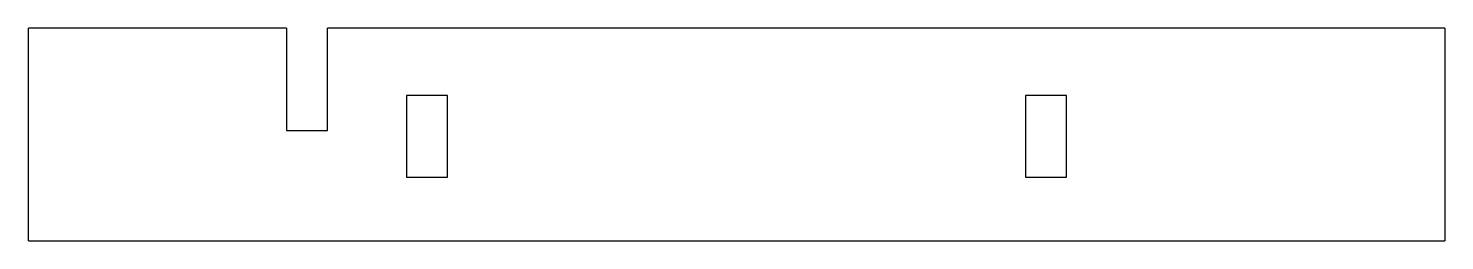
# Model space of a CAD drawing. Header units: millimetres. Extents: x 746 to 953, y -636 to -605.
import ezdxf

# ---------------------------------------------------------------- set-up
doc = ezdxf.new("R2010")
doc.units = ezdxf.units.MM

msp = doc.modelspace()

# ---------------------------------------------------------------- linework, layer by layer
at = {"linetype": 'Continuous', "extrusion": (-1.22465e-16, -1.83697e-16, -1)}
for p, q in [((745.57, -636.48, -39.94), (745.57, -605.29, -39.94)), ((783.38, -605.29, -39.94), (745.57, -605.29, -39.94)), ((783.38, -605.29, -39.94), (783.38, -620.29, -39.94)), ((789.38, -620.29, -39.94), (789.38, -605.29, -39.94)), ((953.07, -605.29, -39.94), (789.38, -605.29, -39.94)), ((953.07, -605.29, -39.94), (953.07, -636.48, -39.94)), ((800.96, -615.16, -39.94), (800.96, -627.16, -39.94)), ((806.96, -615.16, -39.94), (800.96, -615.16, -39.94)), ((806.96, -627.16, -39.94), (806.96, -615.16, -39.94)), ((897.67, -615.16, -39.94), (891.67, -615.16, -39.94)), ((891.67, -615.16, -39.94), (891.67, -627.16, -39.94)), ((897.67, -627.16, -39.94), (897.67, -615.16, -39.94)), ((783.38, -620.29, -39.94), (789.38, -620.29, -39.94)), ((800.96, -627.16, -39.94), (806.96, -627.16, -39.94)), ((891.67, -627.16, -39.94), (897.67, -627.16, -39.94)), ((745.57, -636.48, -39.94), (953.07, -636.48, -39.94))]:
    msp.add_line(p, q, dxfattribs=at)

doc.saveas('drawing.dxf')
